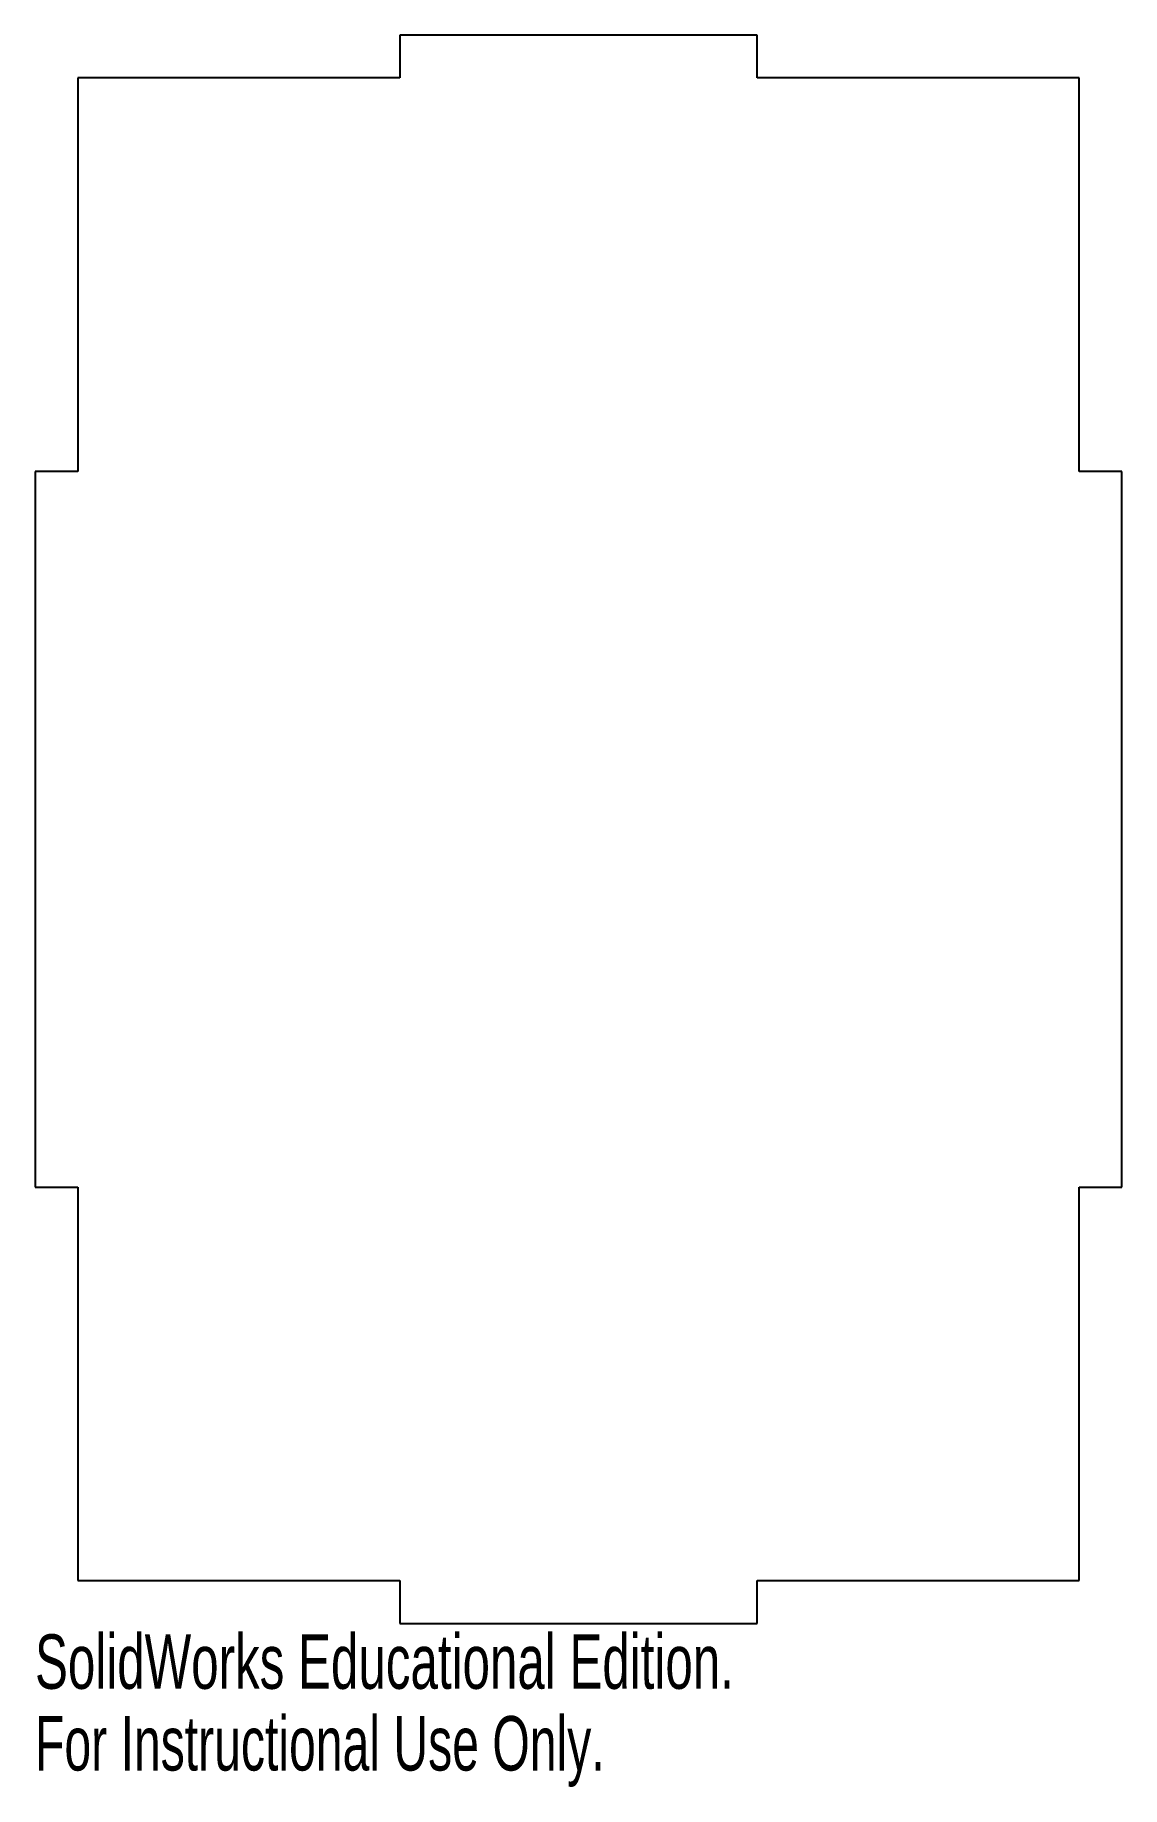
# Model space of a CAD drawing. Extents: x -1.9 to 1.9, y -3.35 to 2.77.
import ezdxf
from ezdxf.enums import TextEntityAlignment as Align

# ---------------------------------------------------------------- set-up
doc = ezdxf.new("R2010")
doc.units = 0
doc.layers.get('0').update_dxf_attribs({"linetype": 'CONTINUOUS'})

msp = doc.modelspace()

# ---------------------------------------------------------------- linework, layer by layer
at = {"color": 7, "linetype": 'CONTINUOUS'}
for p, q in [((-0.625, 2.775), (-0.625, 2.625)), ((0.625, 2.775), (-0.625, 2.775)), ((0.625, 2.625), (0.625, 2.775)), ((-1.75, 2.625), (-1.75, 1.25)), ((-0.625, 2.625), (-1.75, 2.625)), ((1.75, 2.625), (0.625, 2.625)), ((1.75, 1.25), (1.75, 2.625)), ((-1.9, 1.25), (-1.9, -1.25)), ((-1.75, 1.25), (-1.9, 1.25)), ((1.9, 1.25), (1.75, 1.25)), ((1.9, -1.25), (1.9, 1.25)), ((-1.9, -1.25), (-1.75, -1.25)), ((-1.75, -1.25), (-1.75, -2.625)), ((1.75, -1.25), (1.9, -1.25)), ((1.75, -2.625), (1.75, -1.25)), ((-1.75, -2.625), (-0.625, -2.625)), ((-0.625, -2.625), (-0.625, -2.775)), ((0.625, -2.625), (1.75, -2.625)), ((0.625, -2.775), (0.625, -2.625)), ((-0.625, -2.775), (0.625, -2.775))]:
    msp.add_line(p, q, dxfattribs=at)

# ---------------------------------------------------------------- texts
for s, width, p in [('SolidWorks Educational Edition.', 0.677419, (-1.9, -3.0604)), ('For Instructional Use Only.', 0.661111, (-1.9, -3.3459))]:
    msp.add_text(s, height=0.1903, dxfattribs=dict(at, width=width)).set_placement(p, align=Align.BOTTOM_LEFT)

doc.saveas('drawing.dxf')
